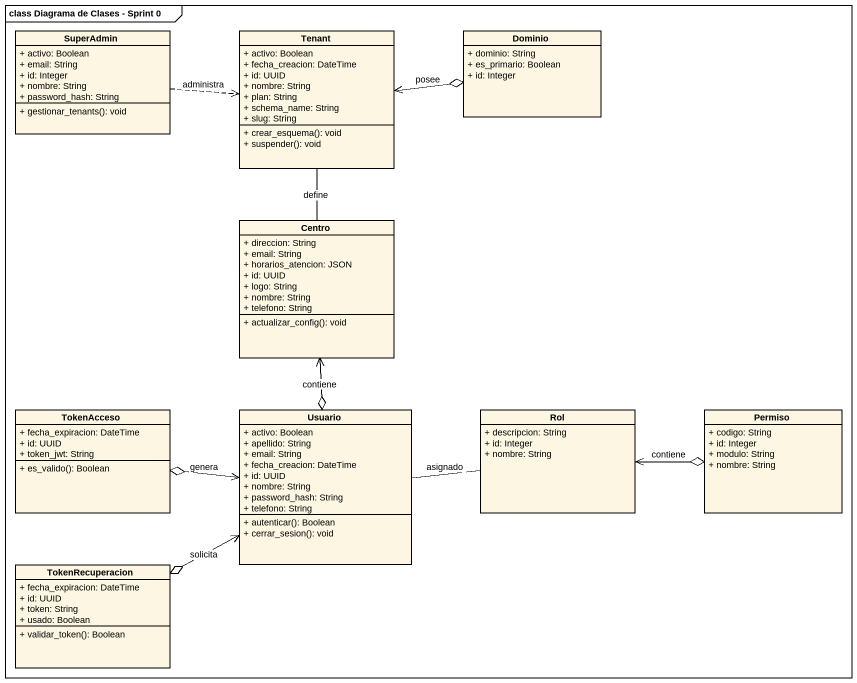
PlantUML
@startuml
mainframe class Diagrama de Clases - Sprint 0
hide circle
hide empty members
skinparam classAttributeIconSize 0
class SuperAdmin {
  + activo: Boolean
  + email: String
  + id: Integer
  + nombre: String
  + password_hash: String
  + gestionar_tenants(): void
}
class Tenant {
  + activo: Boolean
  + fecha_creacion: DateTime
  + id: UUID
  + nombre: String
  + plan: String
  + schema_name: String
  + slug: String
  + crear_esquema(): void
  + suspender(): void
}
class Dominio {
  + dominio: String
  + es_primario: Boolean
  + id: Integer
}
class Centro {
  + direccion: String
  + email: String
  + horarios_atencion: JSON
  + id: UUID
  + logo: String
  + nombre: String
  + telefono: String
  + actualizar_config(): void
}
class TokenAcceso {
  + fecha_expiracion: DateTime
  + id: UUID
  + token_jwt: String
  + es_valido(): Boolean
}
class Usuario {
  + activo: Boolean
  + apellido: String
  + email: String
  + fecha_creacion: DateTime
  + id: UUID
  + nombre: String
  + password_hash: String
  + telefono: String
  + autenticar(): Boolean
  + cerrar_sesion(): void
}
class Rol {
  + descripcion: String
  + id: Integer
  + nombre: String
}
class Permiso {
  + codigo: String
  + id: Integer
  + modulo: String
  + nombre: String
}
class TokenRecuperacion {
  + fecha_expiracion: DateTime
  + id: UUID
  + token: String
  + usado: Boolean
  + validar_token(): Boolean
}
SuperAdmin .right.> Tenant : administra
Tenant <-right-o Dominio : posee
Tenant -- Centro : define
Centro <--o Usuario : contiene
Usuario <-left-o TokenAcceso : genera
Usuario -right- Rol : asignado
Usuario <-left-o TokenRecuperacion : solicita
Rol <-right-o Permiso : contiene
@enduml
